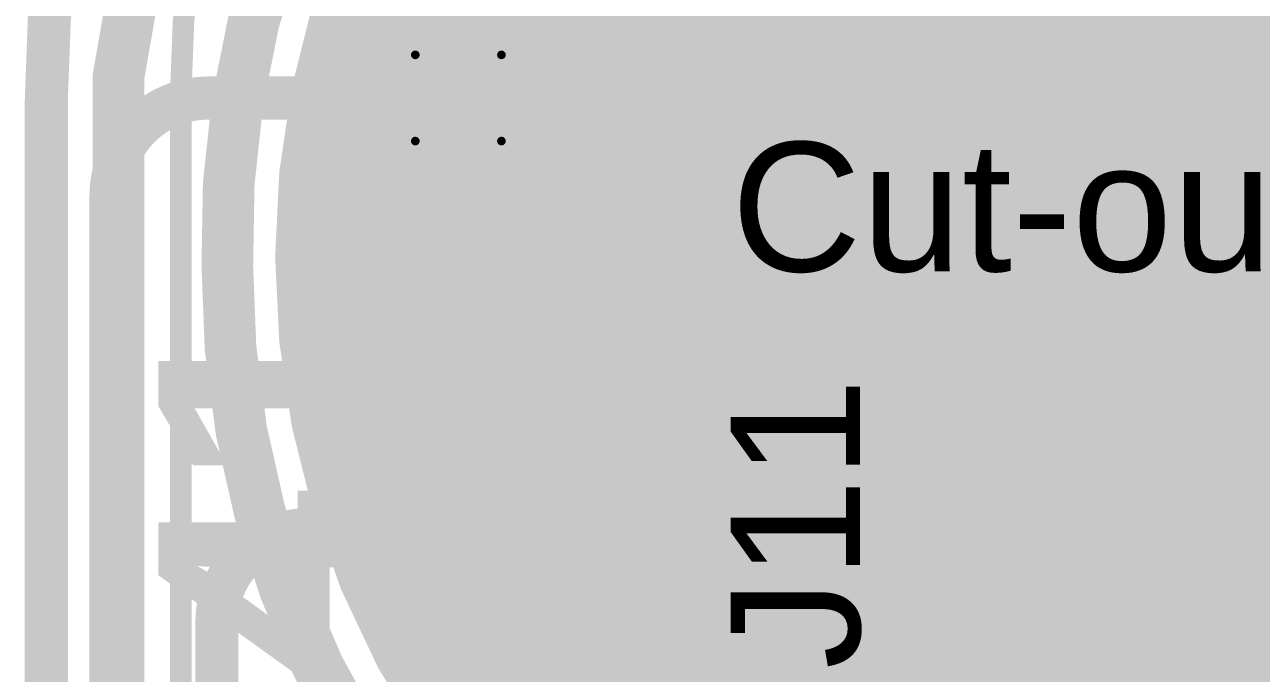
# Model space of a CAD drawing. Header units: inches. Extents: x 3 to 457, y -41 to 239.
# Drawn here: x 153.26 to 160.56, y 20.79 to 24.61 of the extents above; entities that cross this region are included whole.
import ezdxf

# ---------------------------------------------------------------- set-up
doc = ezdxf.new("R2010")
doc.units = ezdxf.units.IN
for name, color, linetype in [('Board Outline', 216, 'Continuous'), ('Bottom Layer', 5, 'Continuous'), ('Bottom Overlay', 54, 'Continuous'), ('Bottom Paste', 16, 'Continuous'), ('Bottom Solder', 6, 'Continuous'), ('Drill Drawing', 1, 'Continuous'), ('Fabrication', 76, 'Continuous'), ('Top Layer', 1, 'Continuous'), ('Top Overlay', 2, 'Continuous'), ('Top Paste', 8, 'Continuous'), ('Top Solder', 216, 'Continuous'), ('Via Holes', 16, 'Continuous')]:
    doc.layers.add(name, color=color, linetype=linetype)
doc.styles.add('Arial', font='', dxfattribs={"height": 0.2})
doc.styles.add('Arial Black_Bold', font='', dxfattribs={"height": 0.2})
doc.styles.get('Arial').set_extended_font_data('Arial')
doc.styles.get('Arial Black_Bold').set_extended_font_data('Arial Black', bold=True)

# ---------------------------------------------------------------- blocks, each defined once
blk = doc.blocks.new('S______B______3_P___81')
at = {"layer": 'Top Layer'}
h = blk.add_hatch(color=1, dxfattribs=at)
edge = h.paths.add_edge_path()
edge.add_arc((-1.7145, -0.2540000000000001), 0.1905, 180, 270)
edge.add_line((-1.7145, -0.4445), (-1.3335, -0.4444999999999999))
edge.add_arc((-1.3335, -0.2539999999999999), 0.1905, 270, 360)
edge.add_line((-1.143, -0.2539999999999999), (-1.143, 0.2540000000000001))
edge.add_arc((-1.3335, 0.2540000000000001), 0.1905, 0, 90)
edge.add_line((-1.3335, 0.4445), (-1.7145, 0.4444999999999999))
edge.add_arc((-1.7145, 0.2539999999999999), 0.1905, 90, 180)
edge.add_line((-1.905, 0.2539999999999999), (-1.905, -0.2540000000000001))
blk.add_hatch(color=1, dxfattribs=at).paths.add_polyline_path([(-0.3809999999999999, -0.4445), (-0.3810000000000001, 0.4445), (0.3809999999999999, 0.4445), (0.3810000000000001, -0.4445)])
h = blk.add_hatch(color=1, dxfattribs=at)
edge = h.paths.add_edge_path()
edge.add_arc((1.3335, -0.2540000000000001), 0.1905, 180, 270)
edge.add_line((1.3335, -0.4445), (1.7145, -0.4444999999999999))
edge.add_arc((1.7145, -0.2539999999999999), 0.1905, 270, 360)
edge.add_line((1.905, -0.2539999999999999), (1.905, 0.2540000000000001))
edge.add_arc((1.7145, 0.2540000000000001), 0.1905, 0, 90)
edge.add_line((1.7145, 0.4445), (1.3335, 0.4444999999999999))
edge.add_arc((1.3335, 0.2539999999999999), 0.1905, 90, 180)
edge.add_line((1.143, 0.2539999999999999), (1.143, -0.2540000000000001))
at = {"layer": 'Top Paste'}
h = blk.add_hatch(color=8, dxfattribs=at)
edge = h.paths.add_edge_path()
edge.add_arc((-1.7145, -0.2540000000000001), 0.1905, 180, 270)
edge.add_line((-1.7145, -0.4445), (-1.3335, -0.4444999999999999))
edge.add_arc((-1.3335, -0.2539999999999999), 0.1905, 270, 360)
edge.add_line((-1.143, -0.2539999999999999), (-1.143, 0.2540000000000001))
edge.add_arc((-1.3335, 0.2540000000000001), 0.1905, 0, 90)
edge.add_line((-1.3335, 0.4445), (-1.7145, 0.4444999999999999))
edge.add_arc((-1.7145, 0.2539999999999999), 0.1905, 90, 180)
edge.add_line((-1.905, 0.2539999999999999), (-1.905, -0.2540000000000001))
blk.add_hatch(color=8, dxfattribs=at).paths.add_polyline_path([(-0.3809999999999999, -0.4445), (-0.3810000000000001, 0.4445), (0.3809999999999999, 0.4445), (0.3810000000000001, -0.4445)])
h = blk.add_hatch(color=8, dxfattribs=at)
edge = h.paths.add_edge_path()
edge.add_arc((1.3335, -0.2540000000000001), 0.1905, 180, 270)
edge.add_line((1.3335, -0.4445), (1.7145, -0.4444999999999999))
edge.add_arc((1.7145, -0.2539999999999999), 0.1905, 270, 360)
edge.add_line((1.905, -0.2539999999999999), (1.905, 0.2540000000000001))
edge.add_arc((1.7145, 0.2540000000000001), 0.1905, 0, 90)
edge.add_line((1.7145, 0.4445), (1.3335, 0.4444999999999999))
edge.add_arc((1.3335, 0.2539999999999999), 0.1905, 90, 180)
edge.add_line((1.143, 0.2539999999999999), (1.143, -0.2540000000000001))
at = {"layer": 'Top Solder'}
h = blk.add_hatch(color=216, dxfattribs=at)
edge = h.paths.add_edge_path()
edge.add_arc((-1.7145, -0.2540000000000001), 0.2921, 180, 270)
edge.add_line((-1.7145, -0.5461), (-1.3335, -0.5460999999999999))
edge.add_arc((-1.3335, -0.2539999999999999), 0.2921, 270, 360)
edge.add_line((-1.0414, -0.2539999999999999), (-1.0414, 0.2540000000000001))
edge.add_arc((-1.3335, 0.2540000000000001), 0.2921, 0, 90)
edge.add_line((-1.3335, 0.5461), (-1.7145, 0.5460999999999999))
edge.add_arc((-1.7145, 0.2539999999999999), 0.2921, 90, 180)
edge.add_line((-2.0066, 0.254), (-2.0066, -0.254))
blk.add_hatch(color=216, dxfattribs=at).paths.add_polyline_path([(-0.4825999999999999, -0.5461), (-0.4826, 0.5460999999999999), (0.4825999999999999, 0.5461), (0.4826, -0.5460999999999999)])
h = blk.add_hatch(color=216, dxfattribs=at)
edge = h.paths.add_edge_path()
edge.add_arc((1.3335, -0.2540000000000001), 0.2921, 180, 270)
edge.add_line((1.3335, -0.5461), (1.7145, -0.5460999999999999))
edge.add_arc((1.7145, -0.2539999999999999), 0.2921, 270, 360)
edge.add_line((2.0066, -0.2539999999999999), (2.0066, 0.2540000000000001))
edge.add_arc((1.7145, 0.2540000000000001), 0.2921, 0, 90)
edge.add_line((1.7145, 0.5461), (1.3335, 0.5460999999999999))
edge.add_arc((1.3335, 0.2539999999999999), 0.2921, 90, 180)
edge.add_line((1.0414, 0.254), (1.0414, -0.254))
at = {"layer": 'Top Overlay'}
for points in [[(-2.0574, 0.21660866, 0.127, 0.127, -0.4142135623730951), (-1.66440866, 0.6096, 0.127, 0.127, 0)], [(1.66440866, 0.6096, 0.127, 0.127, 0), (-1.66440866, 0.6096, 0.127, 0.127, 0)], [(1.66440866, 0.6096, 0.127, 0.127, -0.4142135623730951), (2.0574, 0.21660866, 0.127, 0.127, 0)], [(-2.0574, -0.21660866, 0.127, 0.127, 0), (-2.0574, 0.21660866, 0.127, 0.127, 0)], [(2.0574, -0.21660866, 0.127, 0.127, 0), (2.0574, 0.21660866, 0.127, 0.127, 0)], [(-1.66440866, -0.6096, 0.127, 0.127, -0.4142135623730951), (-2.0574, -0.21660866, 0.127, 0.127, 0)], [(2.0574, -0.21660866, 0.127, 0.127, -0.4142135623730951), (1.66440866, -0.6096, 0.127, 0.127, 0)], [(1.66440866, -0.6096, 0.127, 0.127, 0), (-1.66440866, -0.6096, 0.127, 0.127, 0)]]:
    blk.add_lwpolyline(points, format="xyseb", dxfattribs=at)
for points in [[(-1.69615866, 0.6096, 0.0635, 0.0635, 1), (-1.63265866, 0.6096, 0.0635, 0.0635, 1)], [(-1.69615866, 0.6096, 0.0635, 0.0635, 1), (-1.63265866, 0.6096, 0.0635, 0.0635, 1)], [(1.63265866, 0.6096, 0.0635, 0.0635, 1), (1.69615866, 0.6096, 0.0635, 0.0635, 1)], [(1.63265866, 0.6096, 0.0635, 0.0635, 1), (1.69615866, 0.6096, 0.0635, 0.0635, 1)], [(-2.08915, 0.21660866, 0.0635, 0.0635, 1), (-2.02565, 0.21660866, 0.0635, 0.0635, 1)], [(-2.08915, 0.21660866, 0.0635, 0.0635, 1), (-2.02565, 0.21660866, 0.0635, 0.0635, 1)], [(2.02565, 0.21660866, 0.0635, 0.0635, 1), (2.08915, 0.21660866, 0.0635, 0.0635, 1)], [(2.02565, 0.21660866, 0.0635, 0.0635, 1), (2.08915, 0.21660866, 0.0635, 0.0635, 1)], [(-2.08915, -0.21660866, 0.0635, 0.0635, 1), (-2.02565, -0.21660866, 0.0635, 0.0635, 1)], [(-2.08915, -0.21660866, 0.0635, 0.0635, 1), (-2.02565, -0.21660866, 0.0635, 0.0635, 1)], [(2.02565, -0.21660866, 0.0635, 0.0635, 1), (2.08915, -0.21660866, 0.0635, 0.0635, 1)], [(2.02565, -0.21660866, 0.0635, 0.0635, 1), (2.08915, -0.21660866, 0.0635, 0.0635, 1)], [(-1.69615866, -0.6096, 0.0635, 0.0635, 1), (-1.63265866, -0.6096, 0.0635, 0.0635, 1)], [(-1.69615866, -0.6096, 0.0635, 0.0635, 1), (-1.63265866, -0.6096, 0.0635, 0.0635, 1)], [(1.63265866, -0.6096, 0.0635, 0.0635, 1), (1.69615866, -0.6096, 0.0635, 0.0635, 1)], [(1.63265866, -0.6096, 0.0635, 0.0635, 1), (1.69615866, -0.6096, 0.0635, 0.0635, 1)]]:
    blk.add_lwpolyline(points, format="xyseb", close=True, dxfattribs=at)
blk = doc.blocks.new('R___0603_82')
at = {"layer": 'Top Layer'}
for points in [[(-0.3809999999999999, 0.4445), (-0.3809999999999999, -0.4445), (-1.143, -0.4445), (-1.143, 0.4445)], [(1.143, 0.4445), (1.143, -0.4445), (0.3809999999999999, -0.4445), (0.3809999999999999, 0.4445)]]:
    blk.add_hatch(color=1, dxfattribs=at).paths.add_polyline_path(points)
at = {"layer": 'Top Paste'}
for points in [[(-0.3809999999999999, 0.4445), (-0.3809999999999999, -0.4445), (-1.143, -0.4445), (-1.143, 0.4445)], [(1.143, 0.4445), (1.143, -0.4445), (0.3809999999999999, -0.4445), (0.3809999999999999, 0.4445)]]:
    blk.add_hatch(color=8, dxfattribs=at).paths.add_polyline_path(points)
at = {"layer": 'Top Solder'}
for points in [[(-0.2794, 0.5460999999999999), (-0.2794, -0.5460999999999999), (-1.2446, -0.5460999999999999), (-1.2446, 0.5460999999999999)], [(1.2446, 0.5460999999999999), (1.2446, -0.5460999999999999), (0.2794, -0.5460999999999999), (0.2794, 0.5460999999999999)]]:
    blk.add_hatch(color=216, dxfattribs=at).paths.add_polyline_path(points)
at = {"layer": 'Top Overlay'}
for points in [[(-1.2192, 0.5334, 0.127, 0.127, 0), (1.2192, 0.5334, 0.127, 0.127, 0)], [(-1.2192, 0.5334, 0.127, 0.127, 0), (-1.2192, -0.5334, 0.127, 0.127, 0)], [(1.2192, 0.5334, 0.127, 0.127, 0), (1.2192, -0.5334, 0.127, 0.127, 0)], [(-1.2192, -0.5334, 0.127, 0.127, 0), (1.2192, -0.5334, 0.127, 0.127, 0)]]:
    blk.add_lwpolyline(points, format="xyseb", dxfattribs=at)
for points in [[(-1.25095, 0.5334, 0.0635, 0.0635, 1), (-1.18745, 0.5334, 0.0635, 0.0635, 1)], [(-1.25095, 0.5334, 0.0635, 0.0635, 1), (-1.18745, 0.5334, 0.0635, 0.0635, 1)], [(1.18745, 0.5334, 0.0635, 0.0635, 1), (1.25095, 0.5334, 0.0635, 0.0635, 1)], [(1.18745, 0.5334, 0.0635, 0.0635, 1), (1.25095, 0.5334, 0.0635, 0.0635, 1)], [(-1.25095, -0.5334, 0.0635, 0.0635, 1), (-1.18745, -0.5334, 0.0635, 0.0635, 1)], [(-1.25095, -0.5334, 0.0635, 0.0635, 1), (-1.18745, -0.5334, 0.0635, 0.0635, 1)], [(1.18745, -0.5334, 0.0635, 0.0635, 1), (1.25095, -0.5334, 0.0635, 0.0635, 1)], [(1.18745, -0.5334, 0.0635, 0.0635, 1), (1.25095, -0.5334, 0.0635, 0.0635, 1)]]:
    blk.add_lwpolyline(points, format="xyseb", close=True, dxfattribs=at)
blk = doc.blocks.new('T____P____SMD_3_P____97')
at = {"layer": 'Top Layer'}
h = blk.add_hatch(color=1, dxfattribs=at)
edge = h.paths.add_edge_path()
edge.add_arc((-0.50000154, 3.04000154), 0.499999, 90, 180)
edge.add_line((-1.00000054, 3.04000154), (-1.00000054, 2.03999846))
edge.add_arc((-0.50000154, 2.03999846), 0.499999, 180, 270)
edge.add_line((-0.5000015400000001, 1.53999946), (0.5000015399999999, 1.53999946))
edge.add_arc((0.50000154, 2.03999846), 0.499999, 270, 360)
edge.add_line((1.00000054, 2.03999846), (1.00000054, 3.04000154))
edge.add_arc((0.50000154, 3.04000154), 0.499999, 0, 90)
edge.add_line((0.50000154, 3.54000054), (-0.50000154, 3.54000054))
h = blk.add_hatch(color=1, dxfattribs=at)
edge = h.paths.add_edge_path()
edge.add_arc((-0.9999992699999999, 0), 1.00000054, 90, 270)
edge.add_line((-0.9999992700000001, -1.00000054), (0.9999992699999997, -1.00000054))
edge.add_arc((0.9999992699999999, 0), 1.00000054, 270, 450)
edge.add_line((0.99999927, 1.00000054), (-0.9999992699999998, 1.00000054))
h = blk.add_hatch(color=1, dxfattribs=at)
edge = h.paths.add_edge_path()
edge.add_arc((-0.50000154, -2.03999846), 0.499999, 90, 180)
edge.add_line((-1.00000054, -2.03999846), (-1.00000054, -3.04000154))
edge.add_arc((-0.50000154, -3.04000154), 0.499999, 180, 270)
edge.add_line((-0.5000015400000001, -3.54000054), (0.5000015399999999, -3.54000054))
edge.add_arc((0.50000154, -3.04000154), 0.499999, 270, 360)
edge.add_line((1.00000054, -3.04000154), (1.00000054, -2.03999846))
edge.add_arc((0.50000154, -2.03999846), 0.499999, 0, 90)
edge.add_line((0.50000154, -1.53999946), (-0.50000154, -1.53999946))
at = {"layer": 'Top Paste'}
h = blk.add_hatch(color=8, dxfattribs=at)
edge = h.paths.add_edge_path()
edge.add_arc((-0.50000154, 3.04000154), 0.499999, 90, 180)
edge.add_line((-1.00000054, 3.04000154), (-1.00000054, 2.03999846))
edge.add_arc((-0.50000154, 2.03999846), 0.499999, 180, 270)
edge.add_line((-0.5000015400000001, 1.53999946), (0.5000015399999999, 1.53999946))
edge.add_arc((0.50000154, 2.03999846), 0.499999, 270, 360)
edge.add_line((1.00000054, 2.03999846), (1.00000054, 3.04000154))
edge.add_arc((0.50000154, 3.04000154), 0.499999, 0, 90)
edge.add_line((0.50000154, 3.54000054), (-0.50000154, 3.54000054))
h = blk.add_hatch(color=8, dxfattribs=at)
edge = h.paths.add_edge_path()
edge.add_arc((-0.9999992699999999, 0), 1.00000054, 90, 270)
edge.add_line((-0.9999992700000001, -1.00000054), (0.9999992699999997, -1.00000054))
edge.add_arc((0.9999992699999999, 0), 1.00000054, 270, 450)
edge.add_line((0.99999927, 1.00000054), (-0.9999992699999998, 1.00000054))
h = blk.add_hatch(color=8, dxfattribs=at)
edge = h.paths.add_edge_path()
edge.add_arc((-0.50000154, -2.03999846), 0.499999, 90, 180)
edge.add_line((-1.00000054, -2.03999846), (-1.00000054, -3.04000154))
edge.add_arc((-0.50000154, -3.04000154), 0.499999, 180, 270)
edge.add_line((-0.5000015400000001, -3.54000054), (0.5000015399999999, -3.54000054))
edge.add_arc((0.50000154, -3.04000154), 0.499999, 270, 360)
edge.add_line((1.00000054, -3.04000154), (1.00000054, -2.03999846))
edge.add_arc((0.50000154, -2.03999846), 0.499999, 0, 90)
edge.add_line((0.50000154, -1.53999946), (-0.50000154, -1.53999946))
at = {"layer": 'Top Solder'}
h = blk.add_hatch(color=216, dxfattribs=at)
edge = h.paths.add_edge_path()
edge.add_arc((-0.50000154, 3.04000154), 0.601599, 90, 180)
edge.add_line((-1.10160054, 3.04000154), (-1.10160054, 2.03999846))
edge.add_arc((-0.50000154, 2.03999846), 0.601599, 180, 270)
edge.add_line((-0.5000015400000001, 1.43839946), (0.5000015399999999, 1.43839946))
edge.add_arc((0.50000154, 2.03999846), 0.601599, 270, 360)
edge.add_line((1.10160054, 2.03999846), (1.10160054, 3.04000154))
edge.add_arc((0.50000154, 3.04000154), 0.601599, 0, 90)
edge.add_line((0.50000154, 3.64160054), (-0.50000154, 3.64160054))
h = blk.add_hatch(color=216, dxfattribs=at)
edge = h.paths.add_edge_path()
edge.add_arc((-0.9999992699999999, 0), 1.10160054, 90, 270)
edge.add_line((-0.9999992700000001, -1.10160054), (0.9999992699999997, -1.10160054))
edge.add_arc((0.9999992699999999, 0), 1.10160054, 270, 450)
edge.add_line((0.99999927, 1.10160054), (-0.9999992699999998, 1.10160054))
h = blk.add_hatch(color=216, dxfattribs=at)
edge = h.paths.add_edge_path()
edge.add_arc((-0.50000154, -2.03999846), 0.601599, 90, 180)
edge.add_line((-1.10160054, -2.03999846), (-1.10160054, -3.04000154))
edge.add_arc((-0.50000154, -3.04000154), 0.601599, 180, 270)
edge.add_line((-0.5000015400000001, -3.64160054), (0.5000015399999999, -3.64160054))
edge.add_arc((0.50000154, -3.04000154), 0.601599, 270, 360)
edge.add_line((1.10160054, -3.04000154), (1.10160054, -2.03999846))
edge.add_arc((0.50000154, -2.03999846), 0.601599, 0, 90)
edge.add_line((0.50000154, -1.43839946), (-0.50000154, -1.43839946))
blk = doc.blocks.new('SEMG_PAD_B_240')
at = {"layer": 'Bottom Layer'}
h = blk.add_hatch(color=5, dxfattribs=at)
edge = h.paths.add_edge_path()
edge.add_arc((2.794e-05, -9.98718602), 5.00000016, 0, 360)
at = {"layer": 'Bottom Paste'}
h = blk.add_hatch(color=16, dxfattribs=at)
edge = h.paths.add_edge_path()
edge.add_arc((2.794e-05, -9.98718602), 5.00000016, 0, 360)
at = {"layer": 'Bottom Solder'}
h = blk.add_hatch(color=6, dxfattribs=at)
edge = h.paths.add_edge_path()
edge.add_arc((2.794e-05, -9.98718602), 5.10160016, 0, 360)
at = {"layer": 'Bottom Overlay'}
for points in [[(5.683262699999999, 10.96579468, 0.127, 0.127, 0), (5.683262699999999, -10.96562958, 0.127, 0.127, 0)], [(5.683262699999999, -10.9657134, 0.127, 0.127, -0.4142135623730934), (1.53071576, -15.21263658, 0.127, 0.127, 0)]]:
    blk.add_lwpolyline(points, format="xyseb", dxfattribs=at)
for points in [[(5.6515127, -10.96562958, 0.0635, 0.0635, 1), (5.715012699999999, -10.96562958, 0.0635, 0.0635, 1)], [(5.6515127, -10.9657134, 0.0635, 0.0635, 1), (5.715012699999999, -10.9657134, 0.0635, 0.0635, 1)]]:
    blk.add_lwpolyline(points, format="xyseb", close=True, dxfattribs=at)

msp = doc.modelspace()

# ---------------------------------------------------------------- hatches: boundary and pattern name
at = {"layer": 'Bottom Layer'}
h = msp.add_hatch(color=5, dxfattribs=at)
edge = h.paths.add_edge_path()
edge.add_arc((155.8220912, 24.18221986), 0.2999994, 0, 360)
at = {"layer": 'Top Layer'}
h = msp.add_hatch(color=1, dxfattribs=at)
edge = h.paths.add_edge_path()
edge.add_arc((155.8220912, 24.18221986), 0.2999994, 0, 360)
at = {"layer": 'Via Holes'}
h = msp.add_hatch(color=7, dxfattribs=at)
edge = h.paths.add_edge_path()
edge.add_arc((155.8220912, 24.18221986), 0.1499997, 0, 360)

# ---------------------------------------------------------------- linework, layer by layer
at = {"layer": 'Board Outline'}
for points in [[(153.39148646, 24.1725577, 0.127, 0.127, -0.2441754300213252), (155.46921408, 28.28581084, 0.127, 0.127, 0)], [(153.39132644, 2.31690164, 0.127, 0.127, 0), (153.39148646, 24.1725577, 0.127, 0.127, 0)]]:
    msp.add_lwpolyline(points, format="xyseb", dxfattribs=at)
msp.add_lwpolyline([(153.35973646, 24.1725577, 0.0635, 0.0635, 1), (153.42323646, 24.1725577, 0.0635, 0.0635, 1)], format="xyseb", close=True, dxfattribs=at)
msp.add_lwpolyline([(153.35973646, 24.1725577, 0.0635, 0.0635, 1), (153.42323646, 24.1725577, 0.0635, 0.0635, 1)], format="xyseb", close=True, dxfattribs=at)
at = {"layer": 'Bottom Layer'}
for points in [[(153.81800326, 24.31293334, 0.3048, 0.3048, -0.16654737927906), (155.3415232, 27.42187302, 0.3048, 0.3048, 0)], [(154.4591018, 23.1942513, 0.3048, 0.3048, -0.2063182468642115), (156.0225734, 27.1224629, 0.3048, 0.3048, 0)], [(153.81800326, 18.11078674, 0.3048, 0.3048, 0), (153.81800326, 24.31293334, 0.3048, 0.3048, 0)], [(156.14895364, 19.26751798, 0.3048, 0.3048, -0.209656713138155), (154.45909672, 23.1942513, 0.3048, 0.3048, 0)]]:
    msp.add_lwpolyline(points, format="xyseb", dxfattribs=at)
for points in [[(153.74180326, 24.31293334, 0.1524, 0.1524, 1), (153.89420326, 24.31293334, 0.1524, 0.1524, 1)], [(153.74180326, 24.31293334, 0.1524, 0.1524, 1), (153.89420326, 24.31293334, 0.1524, 0.1524, 1)], [(154.38289672, 23.1942513, 0.1524, 0.1524, 1), (154.53529672, 23.1942513, 0.1524, 0.1524, 1)], [(154.3829018, 23.1942513, 0.1524, 0.1524, 1), (154.5353018, 23.1942513, 0.1524, 0.1524, 1)]]:
    msp.add_lwpolyline(points, format="xyseb", close=True, dxfattribs=at)
at = {"layer": 'Drill Drawing'}
for points in [[(155.5680912, 24.43621986, 0.0508, 0.0508, 0), (156.0760912, 24.43621986, 0.0508, 0.0508, 0)], [(155.5680912, 23.92821986, 0.0508, 0.0508, 0), (155.5680912, 24.43621986, 0.0508, 0.0508, 0)], [(156.0760912, 23.92821986, 0.0508, 0.0508, 0), (156.0760912, 24.43621986, 0.0508, 0.0508, 0)], [(155.5680912, 23.92821986, 0.0508, 0.0508, 0), (156.0760912, 23.92821986, 0.0508, 0.0508, 0)]]:
    msp.add_lwpolyline(points, format="xyseb", dxfattribs=at)
for points in [[(155.5553912, 24.43621986, 0.0254, 0.0254, 1), (155.5807912, 24.43621986, 0.0254, 0.0254, 1)], [(155.5553912, 24.43621986, 0.0254, 0.0254, 1), (155.5807912, 24.43621986, 0.0254, 0.0254, 1)], [(156.0633912, 24.43621986, 0.0254, 0.0254, 1), (156.0887912, 24.43621986, 0.0254, 0.0254, 1)], [(156.0633912, 24.43621986, 0.0254, 0.0254, 1), (156.0887912, 24.43621986, 0.0254, 0.0254, 1)], [(155.5553912, 23.92821986, 0.0254, 0.0254, 1), (155.5807912, 23.92821986, 0.0254, 0.0254, 1)], [(155.5553912, 23.92821986, 0.0254, 0.0254, 1), (155.5807912, 23.92821986, 0.0254, 0.0254, 1)], [(156.0633912, 23.92821986, 0.0254, 0.0254, 1), (156.0887912, 23.92821986, 0.0254, 0.0254, 1)], [(156.0633912, 23.92821986, 0.0254, 0.0254, 1), (156.0887912, 23.92821986, 0.0254, 0.0254, 1)]]:
    msp.add_lwpolyline(points, format="xyseb", close=True, dxfattribs=at)
at = {"layer": 'Fabrication'}
for points in [[(153.39129088, 24.17248912, 0.254, 0.254, -0.414213562373093), (158.3347989, 29.2283515, 0.254, 0.254, 0)], [(153.39148646, 24.1725577, 0.254, 0.254, -0.2441754300213252), (155.46921408, 28.28581084, 0.254, 0.254, 0)], [(153.39132644, 2.31690164, 0.254, 0.254, 0), (153.39148646, 24.1725577, 0.254, 0.254, 0)]]:
    msp.add_lwpolyline(points, format="xyseb", dxfattribs=at)
for points in [[(164.86824786, 23.24471348, 0.254, 0.254, 1), (154.86824754, 23.24471348, 0.254, 0.254, 1)], [(153.32779088, 24.17248912, 0.127, 0.127, 1), (153.45479088, 24.17248912, 0.127, 0.127, 1)], [(153.32798646, 24.1725577, 0.127, 0.127, 1), (153.45498646, 24.1725577, 0.127, 0.127, 1)], [(153.32798646, 24.1725577, 0.127, 0.127, 1), (153.45498646, 24.1725577, 0.127, 0.127, 1)], [(154.80474754, 23.24471348, 0.127, 0.127, 1), (154.93174754, 23.24471348, 0.127, 0.127, 1)]]:
    msp.add_lwpolyline(points, format="xyseb", close=True, dxfattribs=at)
at = {"layer": 'Top Layer'}
for points in [[(157.22760528, 24.1300127, 0.254, 0.254, 0), (157.22760528, 26.8986127, 0.254, 0.254, 0)], [(153.77247376, 23.60522076, 0.254, 0.254, -0.4142135623730951), (154.34947286, 24.18221986, 0.254, 0.254, 0)], [(154.34947286, 24.18221986, 0.254, 0.254, 0), (155.8220912, 24.18221986, 0.254, 0.254, 0)], [(157.69680424, 23.66081374, 0.254, 0.254, -0.4142135623730951), (157.22760528, 24.1300127, 0.254, 0.254, 0)], [(157.69680424, 23.66081374, 0.254, 0.254, 0), (159.86827564, 23.66081374, 0.254, 0.254, 0)], [(153.77247376, 15.9334581, 0.254, 0.254, 0), (153.77247376, 23.60522076, 0.254, 0.254, 0)], [(154.39706992, 21.09089254, 0.254, 0.254, -0.4142135623730951), (154.94617728, 21.6399999, 0.254, 0.254, 0)], [(154.94617728, 21.6399999, 0.254, 0.254, 0), (159.86827564, 21.6399999, 0.254, 0.254, 0)], [(154.39706992, 16.3650803, 0.254, 0.254, 0), (154.39706992, 21.09089254, 0.254, 0.254, 0)]]:
    msp.add_lwpolyline(points, format="xyseb", dxfattribs=at)
for points in [[(154.28597286, 24.18221986, 0.127, 0.127, 1), (154.41297286, 24.18221986, 0.127, 0.127, 1)], [(154.28597286, 24.18221986, 0.127, 0.127, 1), (154.41297286, 24.18221986, 0.127, 0.127, 1)], [(155.7585912, 24.18221986, 0.127, 0.127, 1), (155.8855912, 24.18221986, 0.127, 0.127, 1)], [(157.16410528, 24.1300127, 0.127, 0.127, 1), (157.29110528, 24.1300127, 0.127, 0.127, 1)], [(157.16410528, 24.1300127, 0.127, 0.127, 1), (157.29110528, 24.1300127, 0.127, 0.127, 1)], [(157.63330424, 23.66081374, 0.127, 0.127, 1), (157.76030424, 23.66081374, 0.127, 0.127, 1)], [(157.63330424, 23.66081374, 0.127, 0.127, 1), (157.76030424, 23.66081374, 0.127, 0.127, 1)], [(159.80477564, 23.66081374, 0.127, 0.127, 1), (159.93177564, 23.66081374, 0.127, 0.127, 1)], [(153.70897376, 23.60522076, 0.127, 0.127, 1), (153.83597376, 23.60522076, 0.127, 0.127, 1)], [(153.70897376, 23.60522076, 0.127, 0.127, 1), (153.83597376, 23.60522076, 0.127, 0.127, 1)], [(154.88267728, 21.6399999, 0.127, 0.127, 1), (155.00967728, 21.6399999, 0.127, 0.127, 1)], [(154.88267728, 21.6399999, 0.127, 0.127, 1), (155.00967728, 21.6399999, 0.127, 0.127, 1)], [(159.80477564, 21.6399999, 0.127, 0.127, 1), (159.93177564, 21.6399999, 0.127, 0.127, 1)], [(154.33356992, 21.09089254, 0.127, 0.127, 1), (154.46056992, 21.09089254, 0.127, 0.127, 1)], [(154.33356992, 21.09089254, 0.127, 0.127, 1), (154.46056992, 21.09089254, 0.127, 0.127, 1)]]:
    msp.add_lwpolyline(points, format="xyseb", close=True, dxfattribs=at)

# ---------------------------------------------------------------- block references
for name, p, rotation in [('SEMG_PAD_B_240', (159.86827564, 13.25752746), 180), ('R___0603_82', (159.86827564, 24.42281374), 90), ('T____P____SMD_3_P____97', (159.86827564, 19.0999999), 180), ('S______B______3_P___81', (156.250132, 19.0999999), 270)]:
    msp.add_blockref(name, p, dxfattribs=dict(rotation=rotation))

# ---------------------------------------------------------------- texts
at = {"layer": 'Fabrication', "style": 'Arial'}
msp.add_text('Cut-out', height=0.7619999999999999, dxfattribs=at).set_placement((157.43133614, 23.15977588))
at = {"layer": 'Top Overlay'}
for s, height, style, p in [('SB41', 1.27, 'Arial Black_Bold', (155.3213937, 17.92848332)), ('J11', 0.7619999999999999, 'Arial', (158.19107554, 20.8155667))]:
    msp.add_text(s, height=height, rotation=90, dxfattribs=dict(at, style=style)).set_placement(p)

doc.saveas('drawing.dxf')
